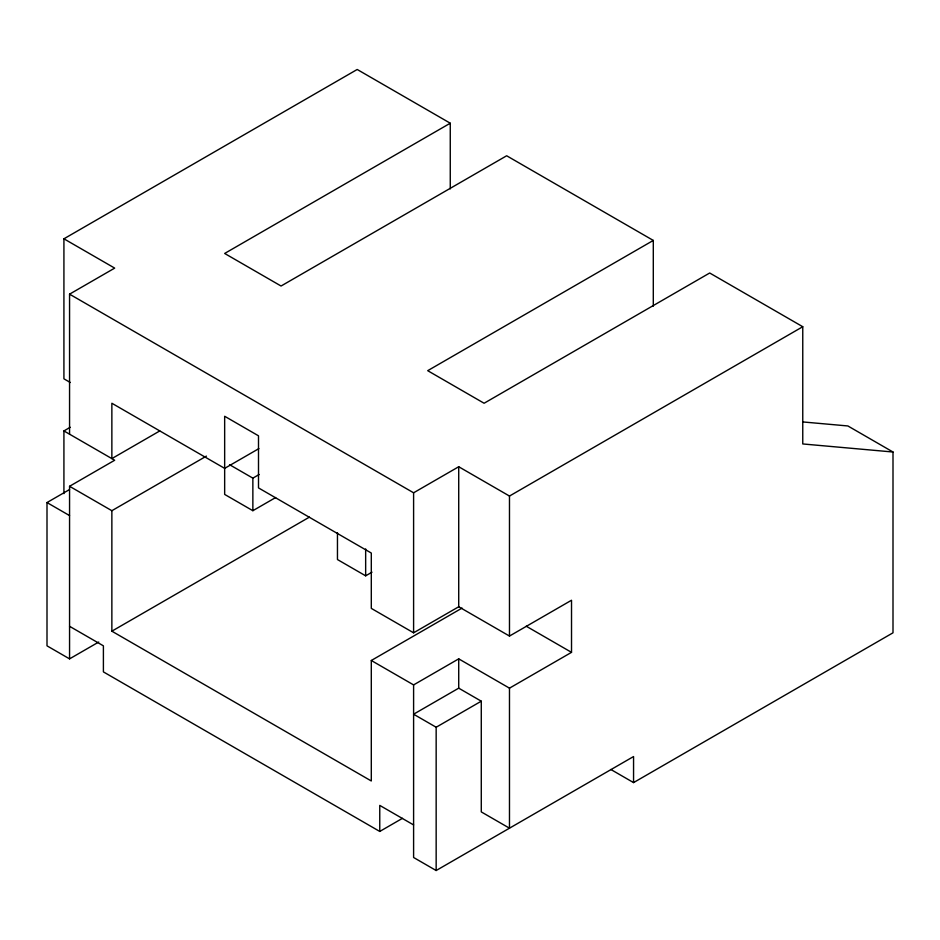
<?xml version="1.0" encoding="UTF-8"?>
<svg xmlns="http://www.w3.org/2000/svg" width="940" height="940" viewBox="0 0 940 940"><rect width="100%" height="100%" fill="white"/><g stroke="black" fill="none" stroke-linecap="round" stroke-linejoin="round"><path stroke-width="1.41" d="M70.265 382.486L63.92 378.82L63.92 238.807L357.2 69.478L450.26 123.211L450.26 188.893M69.56 434.186L69.56 294.161L114.68 268.112L63.92 238.807M450.26 123.211L224.66 253.459L281.06 286.019L506.66 155.77L653.3 240.429L653.3 306.123M63.92 493.641L63.92 430.931L70.253 427.265M159.765 430.943L111.86 458.603L111.86 403.248L224.66 468.367L258.899 448.603M69.56 489.54L47 502.559L47 645.839L69.56 658.87L69.56 486.286L114.68 460.236L63.92 430.931M69.56 486.286L111.86 510.702L206.412 456.112M653.3 240.429L427.7 370.677L484.1 403.248L709.7 273L802.76 326.721L802.76 443.95L893 452.011L893 632.808L633.56 782.597L610.836 769.472M229.56 464.689L252.86 478.143L259.193 474.488M111.86 510.702L111.86 631.186L371.3 780.976L371.3 660.491L413.6 684.908L458.72 658.858L509.48 688.162L571.52 652.348L571.52 600.249L509.48 636.063L458.72 606.758L413.6 632.808L371.3 608.391L371.3 553.037L258.5 487.907L258.5 435.808L224.66 416.267L224.66 494.416L252.86 510.702L275.655 497.542M111.86 631.186L309.413 517.129M69.56 658.87L98.724 642.032M69.56 294.161L413.6 492.795L458.72 466.745L509.48 496.05L802.76 326.721M337.46 532.651L337.46 559.547L365.66 575.832L371.993 572.178M371.3 660.491L462.069 608.086M481.28 701.193L458.72 688.162L413.6 714.212L436.16 727.243L481.28 701.193L481.28 811.902L509.48 828.187L509.48 688.162M69.56 626.298L103.4 645.839L103.4 671.889L379.76 831.442L402.485 818.317M413.6 684.908L413.6 857.491L436.16 870.522L633.56 756.547L633.56 782.597M802.76 421.931L847.88 425.961L893 452.011M526.247 626.216L571.52 652.348M47 502.559L69.56 515.59M413.6 824.932L379.76 805.392L379.76 831.442M509.48 496.05L509.48 636.063M458.72 466.745L458.72 606.758M458.72 658.858L458.72 688.162M436.16 727.243L436.16 870.522M413.6 492.795L413.6 632.808M365.66 548.925L365.66 575.832M252.86 478.143L252.86 510.702"/></g></svg>
